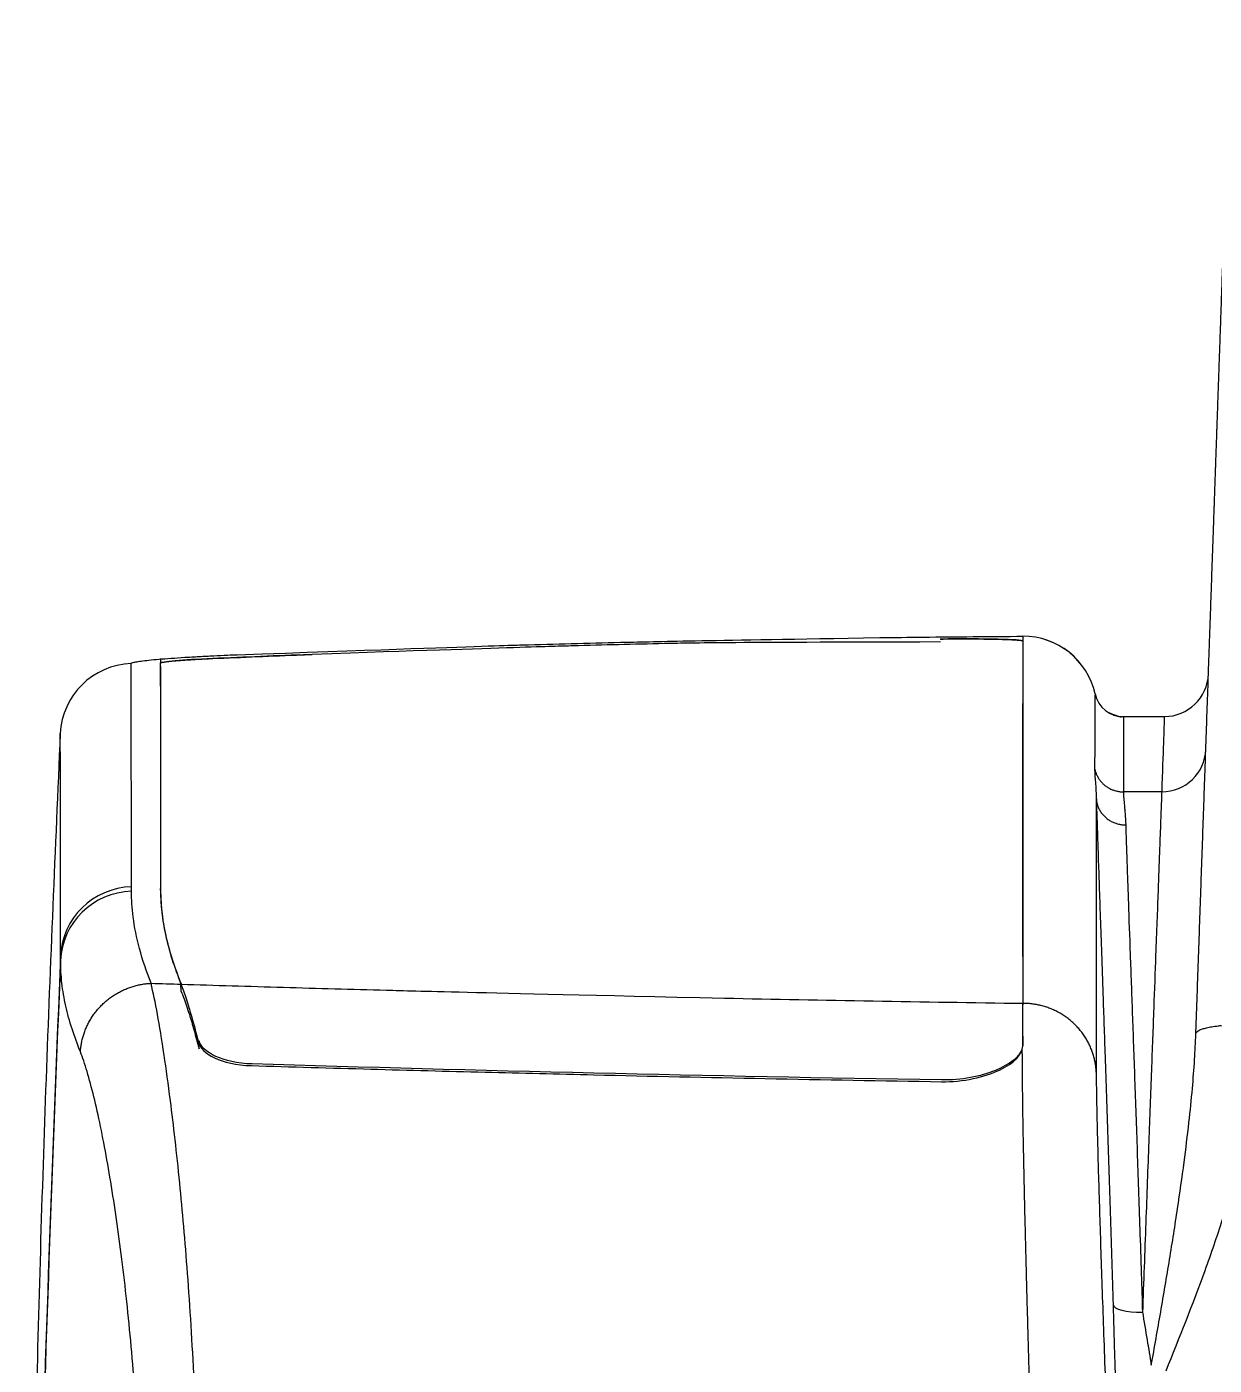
# Model space of a CAD drawing. Header units: millimetres. Extents: x 22 to 2359, y 6 to 1660.
# Drawn here: x 948.2 to 1028.9, y 564.1 to 655.2 of the extents above; entities that cross this region are included whole.
import ezdxf

# ---------------------------------------------------------------- set-up
doc = ezdxf.new("R2010")
doc.units = ezdxf.units.MM
doc.layers.get('0').update_dxf_attribs({"linetype": 'CONTINUOUS'})

msp = doc.modelspace()

# ---------------------------------------------------------------- linework, layer by layer
for p, q in [((957.261, 612.199), (957.261, 611.889)), ((958.666, 589.556), (958.65, 590.046)), ((1015.893, 588.746), (1015.893, 588.647)), ((959.881, 585.647), (959.837, 586.106)), ((1015.893, 585.908), (1015.893, 585.882))]:
    msp.add_line(p, q)
for centre, radius, start, end in [((1015.923, 608.713), 5, 12.52845, 90.35651), ((1024.145, -1370.879), 1974.01, 89.965372, 90.041011)]:
    msp.add_arc(centre, radius, start, end)
for centre, major_axis, ratio, start_param, end_param in [((1015.923, 608.713), (4.999, -0.082), 0.999674, 0.234766, 1.591889), ((955.434, 606.86), (-5, -0.03), 0.999106, 4.741074, 6.230362), ((1025.519, 611.251), (2.998, -0.105), 0.999692, 4.746592, 6.283185), ((1022.757, 610.23), (2, -0.033), 0.999674, 3.376358, 4.729469), ((1022.723, 610.247), (0.487, 1.94), 0.9948, 2.931094, 3.389395), ((1025.34, 606.116), (2.998, -0.105), 0.995398, 4.746533, 6.283187), ((955.454, 591.745), (-5, 0), 0.986449, 4.746901, 6.240327), ((955.453, 591.442), (-5, -0.007), 0.986197, 4.745464, 6.238875), ((1024.03, 568.319), (1.999, 0.061), 0.287559, 3.146191, 4.703687)]:
    msp.add_ellipse(centre, major_axis=major_axis, ratio=ratio, start_param=start_param, end_param=end_param)
for points, degree, knots in [([(1027.662, 586.662), (1028.185, 601.636), (1028.7, 616.393), (1028.861, 621.003), (1029.023, 625.617), (1029.108, 628.068), (1029.193, 630.497), (1029.28, 632.989), (1029.368, 635.495), (1029.545, 640.564), (1029.718, 645.522), (1029.801, 647.905), (1029.888, 650.394), (1029.968, 652.705), (1030.054, 655.164)], 2, [0, 0, 0, 0.5, 0.5, 0.625, 0.625, 0.6875, 0.6875, 0.75, 0.75, 0.875, 0.875, 0.9375, 0.9375, 1, 1, 1]), ([(962.48, 612.459), (981.021, 613.103), (983.866, 613.184), (989.34, 613.323), (994.211, 613.425), (1006.16, 613.618)], 3, [0, 0, 0, 0, 0.114635, 0.521369, 1, 1, 1, 1]), ([(1006.16, 613.618), (1007.15, 613.631), (1010.392, 613.668), (1013.643, 613.694), (1015.899, 613.712)], 3, [0, 0, 0, 0, 0.30569, 1, 1, 1, 1]), ([(1010.286, 613.323), (995.104, 613.288), (991.228, 613.207), (985.732, 613.072), (982.042, 612.967), (967.579, 612.477)], 3, [0, 0, 0, 0, 0.325929, 0.702533, 1, 1, 1, 1]), ([(1015.894, 613.393), (1015.89, 613.442), (1015.254, 613.484), (1013.152, 613.532), (1011.696, 613.537), (1010.282, 613.522)], 3, [0, 0, 0, 0, 0.5, 0.5, 1, 1, 1, 1]), ([(1010.286, 613.523), (1010.33, 613.523), (1010.418, 613.524), (1010.594, 613.526), (1010.827, 613.528), (1011.091, 613.529), (1011.366, 613.53), (1011.616, 613.531), (1011.89, 613.531), (1012.137, 613.531), (1012.404, 613.53), (1012.641, 613.529), (1012.897, 613.528), (1013.125, 613.526), (1013.37, 613.523), (1013.587, 613.52), (1013.817, 613.516), (1014.017, 613.513), (1014.228, 613.508), (1014.411, 613.504), (1014.603, 613.498), (1014.767, 613.493), (1014.937, 613.487), (1015.08, 613.481), (1015.225, 613.474), (1015.345, 613.467), (1015.464, 613.46), (1015.561, 613.452), (1015.654, 613.444), (1015.725, 613.436), (1015.789, 613.428), (1015.835, 613.42), (1015.87, 613.41), (1015.89, 613.402), (1015.892, 613.396), (1015.893, 613.393)], 3, [0, 0, 0, 0, 0.015744, 0.031427, 0.062659, 0.09823, 0.1249, 0.160547, 0.187424, 0.223386, 0.250197, 0.285798, 0.312462, 0.348065, 0.37488, 0.410843, 0.437717, 0.473361, 0.50003, 0.535602, 0.562367, 0.598267, 0.625213, 0.660915, 0.687599, 0.723155, 0.749878, 0.785686, 0.812679, 0.848447, 0.875147, 0.910681, 0.937355, 0.973052, 1, 1, 1, 1]), ([(955.261, 611.853), (955.261, 611.859), (955.272, 611.88), (955.352, 611.918), (955.567, 611.969), (955.931, 612.026), (956.455, 612.088), (957.135, 612.152), (957.953, 612.216), (958.872, 612.278), (959.849, 612.335), (960.833, 612.386), (961.711, 612.427), (962.257, 612.45), (962.48, 612.459)], 3, [0, 0, 0, 0, 0.036011, 0.111678, 0.196842, 0.288974, 0.385969, 0.485639, 0.585735, 0.683995, 0.778212, 0.866261, 0.946076, 1, 1, 1, 1]), ([(957.261, 611.884), (957.273, 611.896), (957.29, 611.913), (957.398, 611.939), (957.507, 611.959), (957.647, 611.979), (957.816, 612), (958.013, 612.02), (958.237, 612.041), (958.487, 612.062), (958.761, 612.083), (959.056, 612.103), (959.372, 612.123), (959.707, 612.143), (960.059, 612.161), (960.424, 612.18), (960.678, 612.191), (960.804, 612.197)], 3, [0, 0, 0, 0, 0.124851, 0.187057, 0.24961, 0.312425, 0.374749, 0.436931, 0.499365, 0.562224, 0.624639, 0.686819, 0.749155, 0.81199, 0.87467, 0.937207, 1, 1, 1, 1]), ([(957.28, 597.847), (957.28, 598.44), (957.28, 599.973), (957.279, 602.213), (957.278, 604.53), (957.275, 606.793), (957.272, 608.878), (957.267, 610.694), (957.263, 611.487), (957.261, 611.884)], 3, [0, 0, 0, 0, 0.080714, 0.211706, 0.343157, 0.475069, 0.649884, 0.824861, 1, 1, 1, 1]), ([(960.804, 612.197), (962.826, 612.283), (965.08, 612.379), (967.345, 612.468), (967.579, 612.477)], 3, [0, 0, 0, 0, 0.896654, 1, 1, 1, 1]), ([(1015.891, 591.936), (1015.891, 591.996), (1015.891, 593.152), (1015.891, 595.295), (1015.891, 598.203), (1015.891, 600.87), (1015.891, 603.3), (1015.891, 606.21), (1015.891, 608.045), (1015.891, 609.118), (1015.891, 609.143)], 3, [0, 0, 0, 0, 0.007743, 0.148076, 0.288693, 0.429596, 0.570784, 0.712257, 0.993225, 1, 1, 1, 1]), ([(1020.804, 609.796), (1020.801, 609.617), (1020.796, 609.127), (1020.789, 608.003), (1020.783, 606.522), (1020.779, 605.314), (1020.778, 604.689)], 3, [0, 0, 0, 0, 0.250152, 0.508761, 0.767371, 1, 1, 1, 1]), ([(950.44, 607.094), (950.098, 599.263), (949.416, 583.646), (948.743, 560.559), (948.293, 537.733), (948.207, 522.696), (948.163, 515.123)], 3, [0, 0, 0, 0, 0.255572, 0.509648, 0.75306, 1, 1, 1, 1]), ([(950.458, 591.956), (950.458, 592.663), (950.458, 594.063), (950.457, 595.966), (950.457, 598.016), (950.455, 600.113), (950.452, 602.156), (950.45, 603.875), (950.447, 605.256), (950.444, 606.335), (950.441, 606.845), (950.44, 607.094)], 3, [0, 0, 0, 0, 0.09005, 0.178216, 0.264506, 0.395611, 0.5258, 0.652765, 0.774194, 0.889672, 1, 1, 1, 1]), ([(1015.893, 604.718), (1015.893, 604.796), (1015.893, 604.951), (1015.893, 605.104), (1015.893, 605.18)], 3, [0, 0, 0, 0, 0.502916, 1, 1, 1, 1]), ([(1020.778, 604.689), (1020.78, 604.588), (1020.785, 604.384), (1020.818, 603.932), (1020.862, 603.384), (1020.88, 602.922), (1020.89, 602.691)], 3, [0, 0, 0, 0, 0.249506, 0.500353, 0.750745, 1, 1, 1, 1]), ([(1020.89, 602.691), (1020.889, 602.322), (1020.888, 601.59), (1020.886, 600.028), (1020.884, 597.603), (1020.883, 593.916), (1020.883, 590.011), (1020.885, 586.63), (1020.886, 584.911), (1020.887, 584.075)], 3, [0, 0, 0, 0, 0.085508, 0.169482, 0.329178, 0.551325, 0.786802, 0.896299, 1, 1, 1, 1]), ([(1020.89, 602.691), (1020.9, 602.335), (1020.922, 601.609), (1020.967, 600.245), (1021.02, 598.637), (1021.085, 596.752), (1021.16, 594.583), (1021.246, 592.117), (1021.353, 589.014), (1021.494, 584.92), (1021.665, 579.815), (1021.85, 574.146), (1021.971, 570.219), (1022.031, 568.256)], 3, [0, 0, 0, 0, 0.065122, 0.132693, 0.202714, 0.275184, 0.350103, 0.42747, 0.507285, 0.618321, 0.751629, 0.875817, 1, 1, 1, 1]), ([(1022.732, 603.13), (1022.735, 603.028), (1022.741, 602.824), (1022.781, 602.409), (1022.818, 602.007), (1022.857, 601.559), (1022.876, 601.151), (1022.889, 600.879)], 3, [0, 0, 0, 0, 0.248481, 0.49901, 0.625203, 0.751156, 1, 1, 1, 1]), ([(1025.338, 603.13), (1025.333, 602.991), (1025.322, 602.711), (1025.295, 601.962), (1025.258, 600.969), (1025.211, 599.705), (1025.155, 598.178), (1025.089, 596.389), (1025.013, 594.343), (1024.917, 591.739), (1024.794, 588.411), (1024.638, 584.173), (1024.457, 579.294), (1024.254, 573.802), (1024.106, 569.794), (1024.03, 567.744)], 3, [0, 0, 0, 0, 0.0607, 0.121904, 0.183613, 0.245828, 0.308548, 0.371772, 0.435503, 0.499738, 0.590073, 0.685267, 0.78532, 0.890232, 1, 1, 1, 1]), ([(1022.889, 600.879), (1022.899, 600.55), (1022.92, 599.883), (1022.962, 598.649), (1023.011, 597.226), (1023.085, 595.127), (1023.192, 592.162), (1023.338, 588.124), (1023.498, 583.634), (1023.64, 579.548), (1023.758, 576.094), (1023.851, 573.308), (1023.942, 570.522), (1024.003, 568.608), (1024.03, 567.744)], 3, [0, 0, 0, 0, 0.062731, 0.126856, 0.19228, 0.258895, 0.383978, 0.507109, 0.629259, 0.751469, 0.812938, 0.874788, 0.943504, 1, 1, 1, 1]), ([(956.616, 590.109), (956.297, 590.916), (955.782, 592.46), (955.366, 594.537), (955.282, 595.803), (955.281, 596.37)], 3, [0, 0, 0, 0, 0.360744, 0.707391, 1, 1, 1, 1]), ([(958.675, 590.045), (958.46, 590.612), (958.029, 591.747), (957.606, 593.374), (957.332, 594.949), (957.298, 595.949), (957.281, 596.449)], 3, [0, 0, 0, 0, 0.250142, 0.500129, 0.750051, 1, 1, 1, 1]), ([(957.28, 596.005), (957.291, 595.681), (957.335, 594.843), (957.572, 593.436), (957.996, 591.78), (958.432, 590.624), (958.65, 590.046)], 3, [0, 0, 0, 0, 0.174564, 0.449602, 0.724713, 1, 1, 1, 1]), ([(950.458, 591.653), (950.458, 591.677), (950.458, 591.726), (950.458, 591.805), (950.458, 591.883), (950.458, 591.931), (950.458, 591.956)], 3, [0, 0, 0, 0, 0.24936, 0.499605, 0.750047, 1, 1, 1, 1]), ([(951.808, 585.437), (951.61, 585.962), (951.205, 587.028), (950.793, 588.585), (950.513, 590.142), (950.476, 591.144), (950.458, 591.653)], 3, [0, 0, 0, 0, 0.238519, 0.484682, 0.738502, 1, 1, 1, 1]), ([(959.741, 536.075), (959.772, 537.174), (959.836, 539.377), (959.894, 542.658), (959.923, 545.915), (959.922, 549.133), (959.89, 552.301), (959.798, 557.068), (959.566, 563.334), (959.119, 570.449), (958.555, 576.876), (957.998, 581.741), (957.485, 585.446), (957.025, 588.26), (956.757, 589.471), (956.616, 590.109)], 3, [0, 0, 0, 0, 0.041577, 0.083349, 0.125291, 0.167397, 0.209672, 0.252113, 0.362822, 0.479423, 0.591867, 0.715085, 0.799396, 0.894374, 1, 1, 1, 1]), ([(958.65, 590.046), (958.705, 589.905), (958.761, 589.753), (958.934, 589.262), (959.056, 588.889), (959.285, 588.136), (959.391, 587.77), (959.609, 586.981), (959.721, 586.558), (959.837, 586.106)], 3, [0, 0, 0, 0, 0.160465, 0.160465, 0.481641, 0.481641, 0.740473, 0.740473, 1, 1, 1, 1]), ([(958.65, 590.046), (960.966, 589.976), (965.595, 589.836), (972.606, 589.64), (977.318, 589.52), (995.604, 589.099)], 3, [0, 0, 0, 0, 0.333651, 0.666895, 1, 1, 1, 1]), ([(958.666, 589.556), (958.723, 589.415), (958.781, 589.263), (958.961, 588.772), (959.086, 588.399), (959.322, 587.649), (959.429, 587.288), (959.651, 586.51), (959.765, 586.092), (959.881, 585.647)], 3, [0, 0, 0, 0, 0.161638, 0.161638, 0.485165, 0.485165, 0.742242, 0.742242, 1, 1, 1, 1]), ([(995.604, 589.099), (998.972, 589.033), (1005.709, 588.901), (1012.497, 588.798), (1015.891, 588.746)], 3, [0, 0, 0, 0, 0.500023, 1, 1, 1, 1]), ([(1024.632, 564.132), (1024.847, 565.34), (1025.169, 567.15), (1025.578, 569.539), (1025.873, 571.316), (1026.154, 573.067), (1026.494, 575.282), (1026.853, 577.81), (1027.189, 580.529), (1027.424, 582.851), (1027.583, 584.857), (1027.637, 586.083), (1027.662, 586.662)], 3, [0, 0, 0, 0, 0.155363, 0.232813, 0.310168, 0.387256, 0.462668, 0.602665, 0.723972, 0.829352, 0.919363, 1, 1, 1, 1]), ([(956.056, 535.864), (956.079, 536.669), (956.124, 538.275), (956.178, 541.415), (956.198, 545.205), (956.145, 549.524), (956.028, 553.575), (955.857, 557.365), (955.639, 560.915), (955.381, 564.245), (955.087, 567.378), (954.761, 570.329), (954.406, 573.116), (954.02, 575.74), (953.608, 578.198), (953.171, 580.461), (952.716, 582.487), (952.335, 583.898), (952.031, 584.856), (951.883, 585.243), (951.808, 585.437)], 3, [0, 0, 0, 0, 0.032808, 0.065551, 0.129003, 0.190348, 0.249738, 0.307492, 0.364133, 0.420184, 0.47618, 0.532714, 0.59044, 0.650128, 0.712525, 0.778309, 0.847981, 0.921887, 0.960762, 1, 1, 1, 1]), ([(959.837, 586.106), (959.938, 585.709), (960.313, 585.327), (961.55, 584.741), (962.431, 584.539), (963.436, 584.509)], 3, [0, 0, 0, 0, 0.5, 0.5, 1, 1, 1, 1]), ([(1010.355, 583.415), (1011.831, 583.391), (1013.303, 583.727), (1015.323, 584.694), (1015.883, 585.294), (1015.884, 585.836)], 3, [0, 0, 0, 0, 0.5, 0.5, 1, 1, 1, 1]), ([(1015.837, 585.611), (1015.652, 585.11), (1015.022, 584.591), (1013.039, 583.774), (1011.708, 583.51), (1010.372, 583.532)], 3, [0, 0, 0, 0, 0.5, 0.5, 1, 1, 1, 1]), ([(1015.837, 585.611), (1015.84, 585.105), (1015.844, 584.124), (1015.863, 582.439), (1015.889, 580.707), (1015.921, 578.949), (1015.956, 577.207), (1015.994, 575.511), (1016.032, 573.888), (1016.07, 572.363), (1016.105, 570.958), (1016.139, 569.688), (1016.169, 568.57), (1016.195, 567.615), (1016.269, 564.927), (1016.402, 560.349), (1016.607, 553.66), (1016.809, 547.171), (1017.001, 541.044), (1017.124, 537.067), (1017.182, 535.176)], 3, [0, 0, 0, 0, 0.058583, 0.113531, 0.164855, 0.212559, 0.256642, 0.297102, 0.333939, 0.367154, 0.396748, 0.422719, 0.445069, 0.463797, 0.478904, 0.60092, 0.714034, 0.818246, 0.913588, 1, 1, 1, 1]), ([(963.436, 584.509), (966.14, 584.429), (971.41, 584.274), (979.184, 584.067), (988.113, 583.849), (998.446, 583.622), (1006.357, 583.485), (1010.355, 583.415)], 3, [0, 0, 0, 0, 0.175883, 0.342762, 0.500649, 0.747647, 1, 1, 1, 1]), ([(1020.887, 584.075), (1020.887, 583.892), (1020.889, 583.527), (1020.899, 582.632), (1020.923, 581.317), (1020.968, 579.438), (1021.026, 577.326), (1021.095, 575.018), (1021.174, 572.525), (1021.263, 569.856), (1021.361, 567.002), (1021.468, 563.951), (1021.585, 560.676), (1021.713, 557.146), (1021.853, 553.317), (1022.005, 549.167), (1022.167, 544.691), (1022.308, 540.741), (1022.424, 537.451), (1022.482, 535.761), (1022.511, 534.914)], 3, [0, 0, 0, 0, 0.03579, 0.071376, 0.139384, 0.203873, 0.265443, 0.324791, 0.38249, 0.439079, 0.495177, 0.551417, 0.608447, 0.666958, 0.727751, 0.791522, 0.858225, 0.927728, 0.963754, 1, 1, 1, 1]), ([(1025.637, 563.747), (1026.547, 566.017), (1027.687, 568.86), (1028.908, 572.314), (1029.481, 574.026), (1029.925, 575.45), (1030.174, 576.299), (1030.257, 576.589)], 3, [0, 0, 0, 0, 0.536705, 0.671892, 0.805125, 0.933686, 1, 1, 1, 1]), ([(1022.031, 568.256), (1022.064, 567.164), (1022.111, 565.6), (1022.162, 563.839), (1022.188, 562.929), (1022.201, 562.496), (1022.208, 562.242)], 3, [0, 0, 0, 0, 0.549368, 0.786488, 0.87459, 1, 1, 1, 1]), ([(1024.03, 567.744), (1024.136, 567.113), (1024.337, 565.912), (1024.537, 564.705), (1024.632, 564.132)], 3, [0, 0, 0, 0, 0.525405, 1, 1, 1, 1])]:
    msp.add_open_spline(points, degree=degree, knots=knots)
for points, degree in [([(1015.899, 613.712), (1015.9, 613.621), (1015.9, 613.515), (1015.901, 613.393)], 3), ([(1015.893, 613.393), (1015.893, 611.033), (1015.893, 602.778), (1015.893, 588.746)], 3), ([(955.28, 596.674), (955.273, 604.71), (955.267, 609.783), (955.261, 611.853)], 3), ([(960.788, 612.195), (958.736, 612.105), (957.245, 611.975), (957.244, 611.882)], 3), ([(957.244, 611.882), (957.256, 609.774), (957.263, 604.667), (957.264, 596.585)], 3), ([(967.398, 612.469), (965.189, 612.382), (962.989, 612.289), (960.788, 612.195)], 3), ([(1021.868, 608.439), (1021.824, 608.46), (1021.781, 608.483), (1021.739, 608.507)], 3), ([(1022.572, 608.198), (1021.831, 608.458)], 1), ([(1022.725, 608.247), (1023.655, 608.25), (1024.586, 608.251), (1025.517, 608.252)], 3), ([(1022.725, 608.247), (1022.736, 608.242), (1022.747, 608.236), (1022.758, 608.23)], 3), ([(1025.517, 608.252), (1025.492, 607.55), (1025.433, 605.841), (1025.338, 603.13)], 3), ([(955.281, 596.37), (955.281, 596.472), (955.281, 596.573), (955.28, 596.674)], 3), ([(957.264, 596.585), (957.264, 596.577), (957.264, 596.57), (957.264, 596.562)], 3), ([(957.283, 595.941), (957.264, 596.562)], 1), ([(957.28, 596.743), (957.28, 596.805), (957.28, 596.866), (957.28, 596.928)], 3), ([(957.281, 596.449), (957.281, 596.547), (957.28, 596.645), (957.28, 596.743)], 3), ([(957.271, 596.01), (957.288, 595.512)], 1), ([(950.458, 591.956), (949.387, 566.353), (948.627, 540.745), (948.178, 515.138)], 3), ([(950.458, 591.653), (949.393, 566.151), (948.634, 540.644), (948.183, 515.139)], 3), ([(956.616, 590.109), (957.302, 590.088), (957.988, 590.066), (958.675, 590.045)], 3), ([(1015.888, 585.836), (1015.886, 587.078), (1015.887, 588.052), (1015.891, 588.746)], 3), ([(1015.893, 585.784), (1015.892, 586.821), (1015.893, 587.647), (1015.897, 588.257)], 3), ([(1015.893, 586.522), (1015.893, 586.325), (1015.893, 586.12), (1015.893, 585.908)], 3), ([(963.485, 584.623), (961.49, 584.683), (960.088, 585.411), (959.881, 586.192)], 3), ([(1010.372, 583.532), (994.513, 583.791), (978.818, 584.161), (963.485, 584.623)], 3)]:
    msp.add_open_spline(points, degree=degree)
for points, weights in [([(1022.742, 608.23), (1022.742, 607.514), (1022.744, 605.813), (1022.745, 603.13)], [1.00030317333, 0.999894828057, 0.999899149301, 1.00031613707]), ([(1020.778, 604.689), (1020.99, 603.739), (1021.753, 603.129), (1022.732, 603.13)], [1.12376389938, 0.958745411653, 0.958745366872, 1.12376376504]), ([(1020.89, 602.691), (1020.939, 601.617), (1021.757, 600.876), (1022.889, 600.879)], [1.16129758774, 0.94623653217, 0.946234137448, 1.16129040357]), ([(951.808, 585.437), (951.976, 588.1), (953.917, 589.98), (956.616, 590.109)], [1.14535581736, 0.948886892762, 0.951584601295, 1.15344894296]), ([(1020.887, 584.075), (1020.759, 586.812), (1018.741, 588.746), (1015.893, 588.746)], [1.18636358555, 0.95544111625, 0.939120067087, 1.13740043806]), ([(1027.662, 586.662), (1027.671, 586.92), (1028.261, 587.131), (1029.398, 587.24)], [1.17022261473, 1.04073621591, 0.985123935573, 1.00338577373])]:
    msp.add_rational_spline(points, weights, degree=3)

doc.saveas('drawing.dxf')
